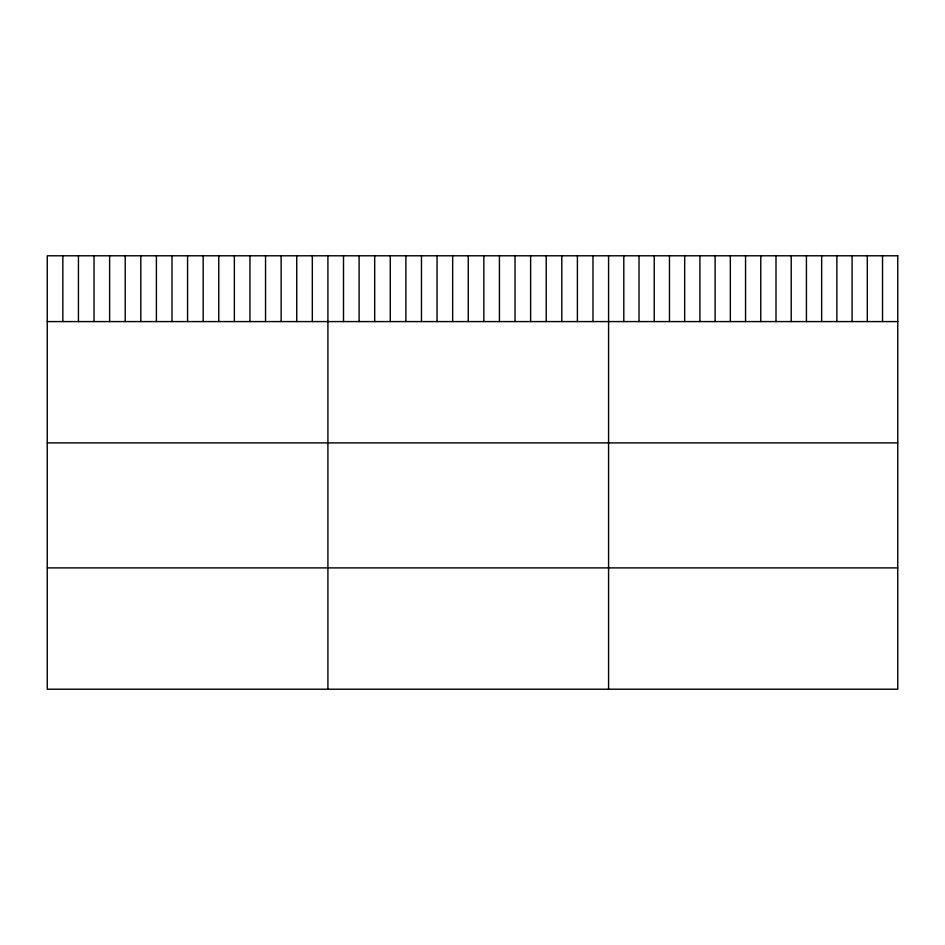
<?xml version="1.0" encoding="UTF-8"?>
<svg xmlns="http://www.w3.org/2000/svg" width="945" height="945" viewBox="0 0 945 945"><rect width="100%" height="100%" fill="white"/><g stroke="black" fill="none" stroke-linecap="round" stroke-linejoin="round"><path stroke-width="1.42" d="M47.25 321.583L897.75 321.583M47.25 442.898L897.75 442.898M47.25 567.898L897.75 567.898M882.535 255.788L882.535 321.583M867.309 255.788L867.309 321.583M852.095 255.788L852.095 321.583M836.868 255.788L836.868 321.583M821.654 255.788L821.654 321.583M806.428 255.788L806.428 321.583M791.213 255.788L791.213 321.583M775.999 255.788L775.999 321.583M760.772 255.788L760.772 321.583M745.558 255.788L745.558 321.583M730.331 255.788L730.331 321.583M715.117 255.788L715.117 321.583M699.902 255.788L699.902 321.583M684.676 255.788L684.676 321.583M669.462 255.788L669.462 321.583M654.235 255.788L654.235 321.583M639.021 255.788L639.021 321.583M623.794 255.788L623.794 321.583M608.58 255.788L608.58 689.212M592.987 255.788L592.987 321.583M577.395 255.788L577.395 321.583M561.803 255.788L561.803 321.583M546.21 255.788L546.21 321.583M530.617 255.788L530.617 321.583M515.025 255.788L515.025 321.583M499.432 255.788L499.432 321.583M483.84 255.788L483.84 321.583M468.247 255.788L468.247 321.583M452.655 255.788L452.655 321.583M437.062 255.788L437.062 321.583M421.47 255.788L421.47 321.583M405.877 255.788L405.877 321.583M390.285 255.788L390.285 321.583M374.692 255.788L374.692 321.583M359.1 255.788L359.1 321.583M343.507 255.788L343.507 321.583M327.915 255.788L327.915 689.212M312.322 255.788L312.322 321.583M296.73 255.788L296.73 321.583M281.137 255.788L281.137 321.583M265.545 255.788L265.545 321.583M249.952 255.788L249.952 321.583M234.36 255.788L234.36 321.583M218.767 255.788L218.767 321.583M203.175 255.788L203.175 321.583M187.583 255.788L187.583 321.583M171.99 255.788L171.99 321.583M156.398 255.788L156.398 321.583M140.805 255.788L140.805 321.583M125.212 255.788L125.212 321.583M109.62 255.788L109.62 321.583M94.027 255.788L94.027 321.583M78.435 255.788L78.435 321.583M62.843 255.788L62.843 321.583M897.75 255.788L47.25 255.788L47.25 689.212L897.75 689.212L897.75 255.788"/></g></svg>
